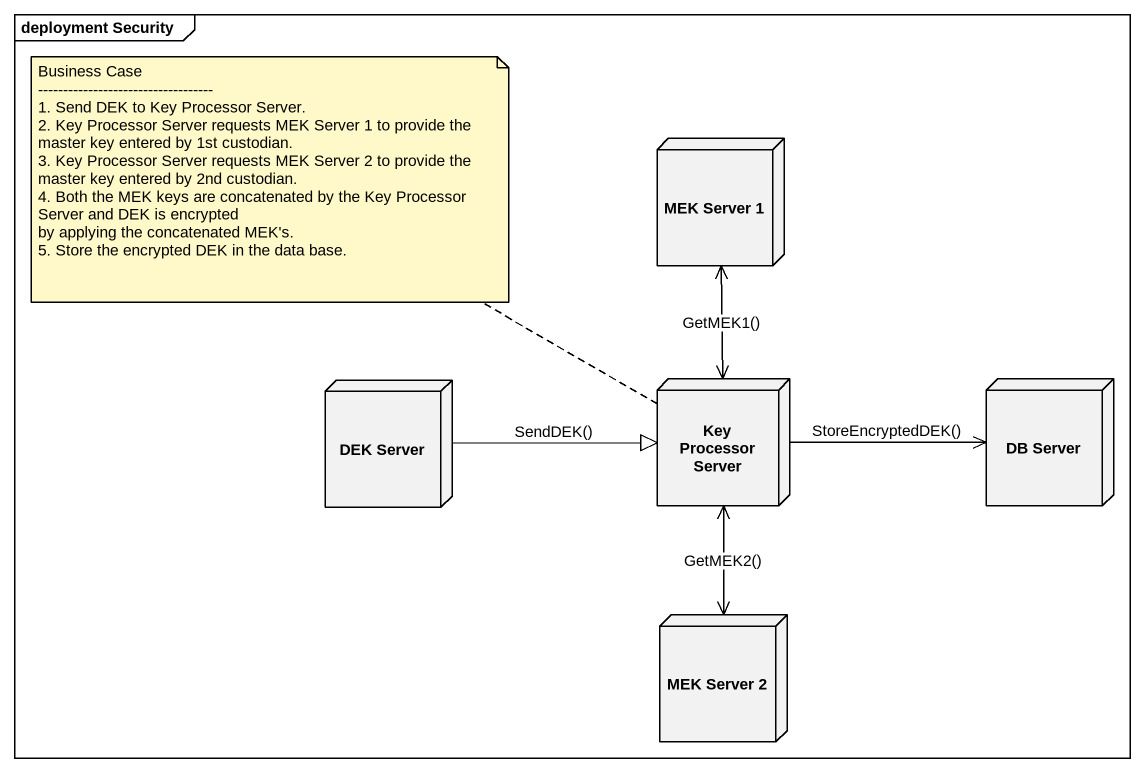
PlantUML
@startuml
mainframe deployment Security
node "MEK Server 1" as MEK_Server_1
node "DEK Server" as DEK_Server
node "Key Processor Server" as Key_Processor_Server
node "DB Server" as DB_Server
node "MEK Server 2" as MEK_Server_2
MEK_Server_1 <--> Key_Processor_Server : GetMEK1()
DEK_Server -right-|> Key_Processor_Server : SendDEK()
Key_Processor_Server -right-> DB_Server : StoreEncryptedDEK()
Key_Processor_Server <--> MEK_Server_2 : GetMEK2()
note left of Key_Processor_Server
  Business Case
  ~--~--~--~--~--~--~--~--~--~--~--~--~--~--~--~--~---
  1. Send DEK to Key Processor Server.
  2. Key Processor Server requests MEK Server 1 to provide the master key entered by 1st custodian.
  3. Key Processor Server requests MEK Server 2 to provide the master key entered by 2nd custodian.
  4. Both the MEK keys are concatenated by the Key Processor Server and DEK is encrypted
  by applying the concatenated MEK's.
  5. Store the encrypted DEK in the data base.
end note
@enduml
